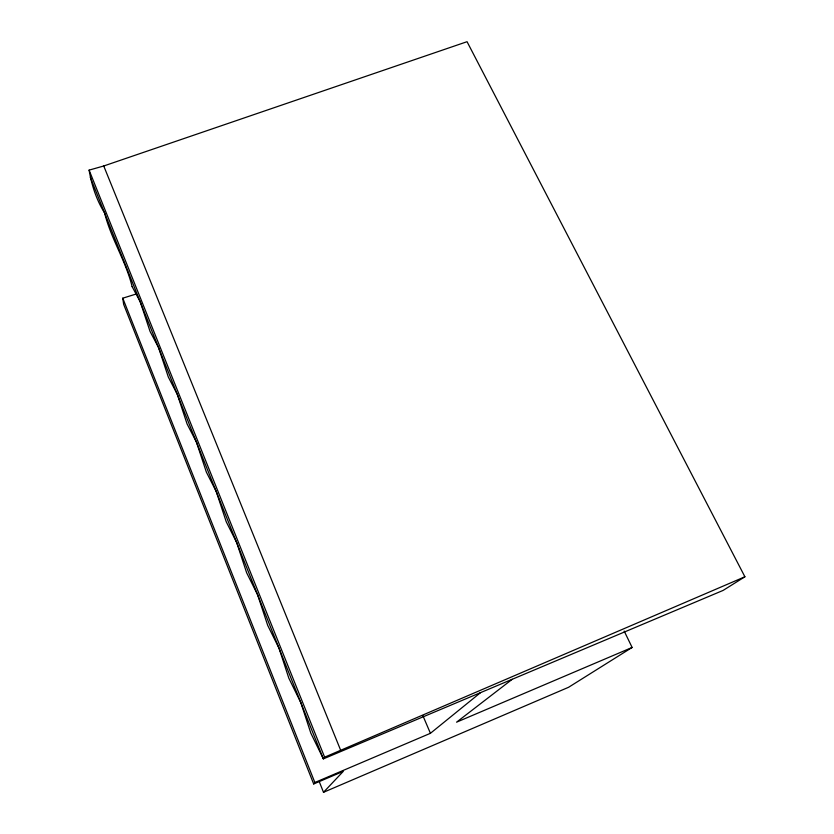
<?xml version="1.0" encoding="UTF-8"?>
<svg xmlns="http://www.w3.org/2000/svg" width="834" height="834" viewBox="0 0 834 834"><rect width="100%" height="100%" fill="white"/><g stroke="black" fill="none" stroke-linecap="round" stroke-linejoin="round"><path stroke-width="1.25" d="M132.126 286.635C125.788 260.833 110.953 238.712 104.584 212.92C96.452 199.972 91.657 185.138 89.102 170.126L103.739 165.987L467.05 41.7L744.898 576.774L324.624 757.178L323.363 758.877L310.832 733.149L300.845 702.697L288.793 678.084L279.025 648.247L267.683 625.333L257.602 594.767L246.645 572.781L236.689 542.58L226.243 521.782L216.215 491.497L206.363 472.107L196.449 442.166L187.066 423.912L177.308 394.409L168.301 376.978L158.523 347.517L150.068 331.452L140.216 301.793L132.116 286.615M136.328 293.975L122.765 298.186L123.651 304.368L313.678 783.96L314.856 782.5L430.427 733.305L480.52 692.658M319.182 781.427L323.498 792.3L343.295 771.346L313.678 783.96M512.222 679.293L456.563 722.181L632.12 647.455L624.186 631.077M632.12 647.455L568.569 687.289L323.498 792.3M744.898 576.774L723.13 590.409L323.363 758.877L90.27 177.215M422.838 715.562L430.427 733.305M103.739 165.987L340.72 750.402M89.102 170.126L324.624 757.178M122.765 298.186L314.856 782.5"/></g></svg>
